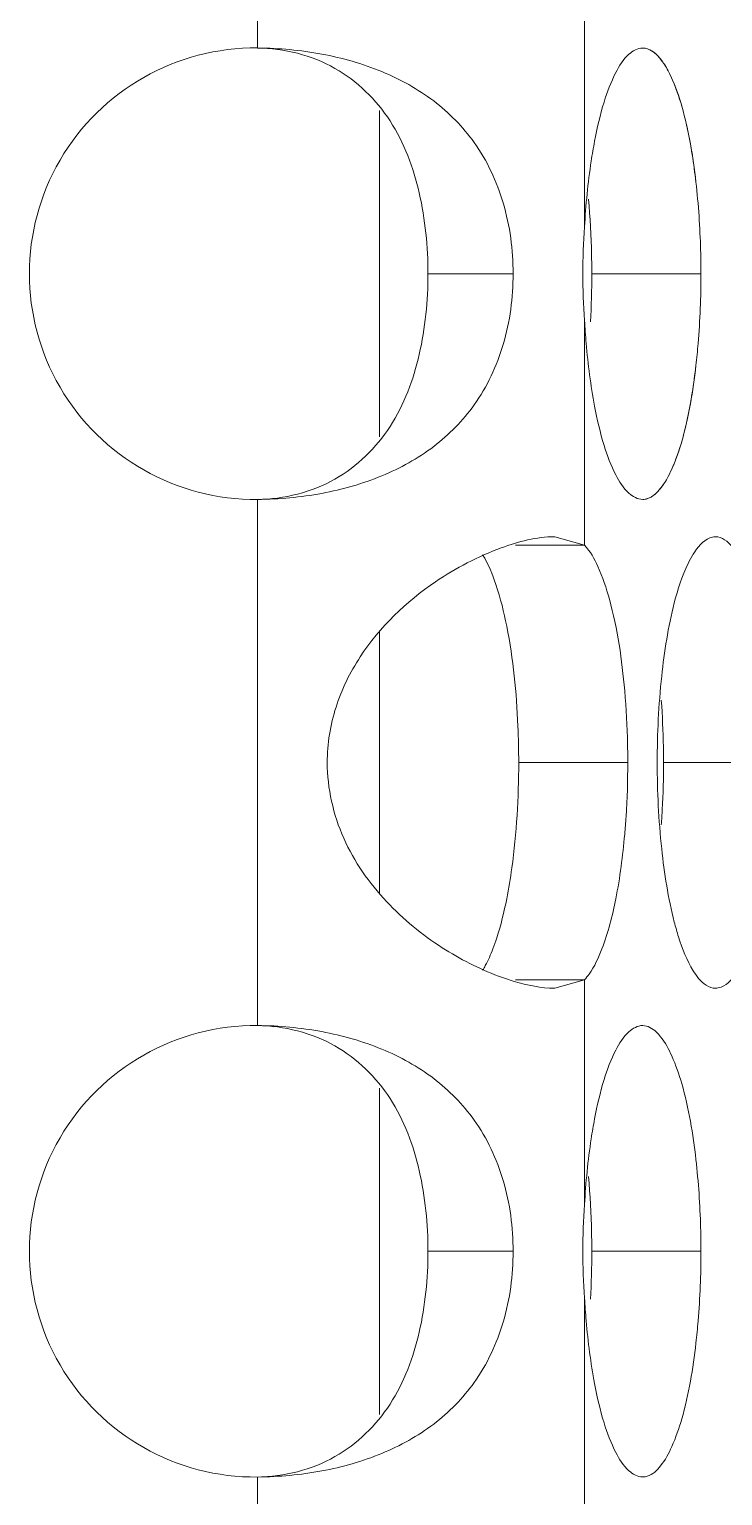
# Model space of a CAD drawing. Header units: millimetres. Extents: x 1177 to 4147, y 93 to 2194.
# Drawn here: x 2888.16 to 2897.37, y 1368.84 to 1388.33 of the extents above; entities that cross this region are included whole.
import ezdxf

# ---------------------------------------------------------------- set-up
doc = ezdxf.new("R2010")
doc.units = ezdxf.units.MM
doc.header["$LTSCALE"] = 0.1
doc.layers.get('0').update_dxf_attribs({"lineweight": 13})
doc.layers.add('标注', color=251, linetype='Continuous', lineweight=9)

msp = doc.modelspace()

# ---------------------------------------------------------------- linework, layer by layer
for p, q in [((2891.191, 1388.077), (2891.191, 1395.068)), ((2891.191, 1388.077), (2891.191, 1395.068)), ((2895.532, 1385.699), (2895.532, 1388.686)), ((2895.532, 1381.47), (2895.532, 1384.456)), ((2891.191, 1375.087), (2891.191, 1382.078)), ((2895.532, 1372.708), (2895.532, 1375.695)), ((2895.532, 1368.479), (2895.532, 1371.466)), ((2891.191, 1362.097), (2891.191, 1369.087))]:
    msp.add_line(p, q)
at = {"layer": '标注'}
for p, q in [((2892.81, 1387.245), (2892.81, 1382.91)), ((2892.81, 1387.245), (2892.81, 1382.91)), ((2893.453, 1385.078), (2894.584, 1385.078)), ((2893.453, 1385.078), (2894.584, 1385.078)), ((2895.628, 1385.078), (2897.078, 1385.078)), ((2895.628, 1385.078), (2897.078, 1385.078)), ((2895.532, 1381.47), (2895.137, 1381.582)), ((2894.616, 1381.47), (2895.532, 1381.47)), ((2892.81, 1380.321), (2892.81, 1376.844)), ((2894.658, 1378.582), (2896.106, 1378.582)), ((2896.581, 1378.582), (2898.032, 1378.582)), ((2894.616, 1375.695), (2895.532, 1375.695)), ((2895.137, 1375.583), (2895.532, 1375.695)), ((2892.81, 1374.255), (2892.81, 1369.92)), ((2893.453, 1372.087), (2894.584, 1372.087)), ((2895.628, 1372.087), (2897.078, 1372.087))]:
    msp.add_line(p, q, dxfattribs=at)
for centre, radius, start, end in [((2891.161, 1385.078), 3, 89.4166, 270.5834), ((2891.161, 1385.078), 3, 89.4166, 270.5834), ((2904.136, 1385.07), 8.627, 175.8208, 179.9495), ((2904.136, 1385.07), 8.627, 175.8208, 179.9495), ((2904.136, 1385.085), 8.627, 180.0505, 184.1792), ((2904.136, 1385.085), 8.627, 180.0505, 184.1792), ((2884.338, 1385.077), 11.29, 356.7614, 0.0035), ((2884.338, 1385.077), 11.29, 356.7614, 0.0035), ((2891.161, 1372.087), 3, 89.4166, 270.5834), ((2904.136, 1372.08), 8.627, 175.8208, 179.9495), ((2904.136, 1372.095), 8.627, 180.0505, 184.1792), ((2884.338, 1372.087), 11.29, 356.7614, 0.0035)]:
    msp.add_arc(centre, radius, start, end, dxfattribs=at)
for points, knots in [([(2894.067, 1386.821), (2893.918, 1387.03), (2893.546, 1387.408), (2892.84, 1387.797), (2892.04, 1388.023), (2891.477, 1388.075), (2891.191, 1388.077)], [0, 0, 0, 0, 0.237278, 0.48061, 0.736199, 1, 1, 1, 1]), ([(2893.453, 1385.078), (2893.453, 1385.437), (2893.385, 1386.143), (2893.02, 1387.14), (2892.252, 1387.897), (2891.545, 1388.073), (2891.191, 1388.077)], [0, 0, 0, 0, 0.257867, 0.504597, 0.746083, 1, 1, 1, 1]), ([(2894.067, 1386.821), (2893.918, 1387.03), (2893.546, 1387.408), (2892.84, 1387.797), (2892.04, 1388.023), (2891.477, 1388.075), (2891.191, 1388.077)], [0, 0, 0, 0, 0.237278, 0.48061, 0.736199, 1, 1, 1, 1]), ([(2893.453, 1385.078), (2893.453, 1385.437), (2893.385, 1386.143), (2893.02, 1387.14), (2892.252, 1387.897), (2891.545, 1388.073), (2891.191, 1388.077)], [0, 0, 0, 0, 0.257867, 0.504597, 0.746083, 1, 1, 1, 1]), ([(2896.304, 1388.077), (2896.237, 1388.077), (2896.078, 1387.984), (2895.918, 1387.719), (2895.77, 1387.325), (2895.699, 1387.013), (2895.666, 1386.837)], [0, 0, 0, 0, 0.138263, 0.343336, 0.632179, 1, 1, 1, 1]), ([(2896.304, 1388.077), (2896.237, 1388.077), (2896.078, 1387.984), (2895.918, 1387.719), (2895.77, 1387.325), (2895.699, 1387.013), (2895.666, 1386.837)], [0, 0, 0, 0, 0.138263, 0.343336, 0.632179, 1, 1, 1, 1]), ([(2897.011, 1386.296), (2896.983, 1386.54), (2896.916, 1386.978), (2896.78, 1387.48), (2896.64, 1387.787), (2896.523, 1387.973), (2896.389, 1388.077), (2896.304, 1388.077)], [0, 0, 0, 0, 0.369087, 0.664261, 0.77961, 0.872651, 1, 1, 1, 1]), ([(2896.542, 1387.929), (2896.525, 1387.952), (2896.463, 1388.023), (2896.37, 1388.077), (2896.304, 1388.077)], [0, 0, 0, 0, 0.303752, 1, 1, 1, 1]), ([(2897.011, 1386.296), (2896.972, 1386.636), (2896.897, 1387.106), (2896.712, 1387.647), (2896.604, 1387.852), (2896.542, 1387.929)], [0, 0, 0, 0, 0.599408, 0.827175, 1, 1, 1, 1]), ([(2894.584, 1385.078), (2894.584, 1385.394), (2894.504, 1386.011), (2894.239, 1386.579), (2894.067, 1386.821)], [0, 0, 0, 0, 0.515812, 1, 1, 1, 1]), ([(2894.584, 1385.078), (2894.584, 1385.394), (2894.504, 1386.011), (2894.239, 1386.579), (2894.067, 1386.821)], [0, 0, 0, 0, 0.515812, 1, 1, 1, 1]), ([(2895.666, 1386.837), (2895.649, 1386.75), (2895.585, 1386.373), (2895.548, 1385.991), (2895.532, 1385.699)], [0, 0, 0, 0, 0.233018, 1, 1, 1, 1]), ([(2895.666, 1386.837), (2895.649, 1386.75), (2895.585, 1386.373), (2895.548, 1385.991), (2895.532, 1385.699)], [0, 0, 0, 0, 0.233018, 1, 1, 1, 1]), ([(2897.078, 1385.078), (2897.078, 1385.182), (2897.072, 1385.589), (2897.045, 1385.996), (2897.011, 1386.296)], [0, 0, 0, 0, 0.256515, 1, 1, 1, 1]), ([(2897.078, 1385.078), (2897.078, 1385.182), (2897.072, 1385.589), (2897.045, 1385.996), (2897.011, 1386.296)], [0, 0, 0, 0, 0.256515, 1, 1, 1, 1]), ([(2895.628, 1385.078), (2895.628, 1385.162), (2895.624, 1385.493), (2895.606, 1385.823), (2895.584, 1386.069)], [0, 0, 0, 0, 0.254236, 1, 1, 1, 1]), ([(2895.628, 1385.078), (2895.628, 1385.162), (2895.624, 1385.493), (2895.606, 1385.823), (2895.584, 1386.069)], [0, 0, 0, 0, 0.254236, 1, 1, 1, 1]), ([(2891.191, 1382.078), (2891.545, 1382.082), (2892.252, 1382.258), (2893.02, 1383.015), (2893.385, 1384.012), (2893.453, 1384.718), (2893.453, 1385.078)], [0, 0, 0, 0, 0.253917, 0.495403, 0.742133, 1, 1, 1, 1]), ([(2891.191, 1382.078), (2891.545, 1382.082), (2892.252, 1382.258), (2893.02, 1383.015), (2893.385, 1384.012), (2893.453, 1384.718), (2893.453, 1385.078)], [0, 0, 0, 0, 0.253917, 0.495403, 0.742133, 1, 1, 1, 1]), ([(2894.067, 1383.334), (2894.239, 1383.576), (2894.504, 1384.144), (2894.584, 1384.761), (2894.584, 1385.078)], [0, 0, 0, 0, 0.484188, 1, 1, 1, 1]), ([(2894.067, 1383.334), (2894.239, 1383.576), (2894.504, 1384.144), (2894.584, 1384.761), (2894.584, 1385.078)], [0, 0, 0, 0, 0.484188, 1, 1, 1, 1]), ([(2897.011, 1383.859), (2897.022, 1383.956), (2897.061, 1384.361), (2897.078, 1384.769), (2897.078, 1385.078)], [0, 0, 0, 0, 0.241125, 1, 1, 1, 1]), ([(2897.011, 1383.859), (2897.022, 1383.956), (2897.061, 1384.361), (2897.078, 1384.769), (2897.078, 1385.078)], [0, 0, 0, 0, 0.241125, 1, 1, 1, 1]), ([(2895.532, 1384.456), (2895.538, 1384.355), (2895.565, 1383.974), (2895.613, 1383.594), (2895.666, 1383.318)], [0, 0, 0, 0, 0.264818, 1, 1, 1, 1]), ([(2895.532, 1384.456), (2895.538, 1384.355), (2895.565, 1383.974), (2895.613, 1383.594), (2895.666, 1383.318)], [0, 0, 0, 0, 0.264818, 1, 1, 1, 1]), ([(2896.304, 1382.078), (2896.389, 1382.078), (2896.523, 1382.182), (2896.64, 1382.368), (2896.78, 1382.675), (2896.916, 1383.177), (2896.983, 1383.615), (2897.011, 1383.859)], [0, 0, 0, 0, 0.127349, 0.22039, 0.335739, 0.630913, 1, 1, 1, 1]), ([(2896.542, 1382.226), (2896.604, 1382.303), (2896.712, 1382.508), (2896.897, 1383.049), (2896.972, 1383.519), (2897.011, 1383.859)], [0, 0, 0, 0, 0.172825, 0.400592, 1, 1, 1, 1]), ([(2891.191, 1382.078), (2891.477, 1382.08), (2892.04, 1382.132), (2892.84, 1382.358), (2893.546, 1382.747), (2893.918, 1383.125), (2894.067, 1383.334)], [0, 0, 0, 0, 0.263801, 0.51939, 0.762722, 1, 1, 1, 1]), ([(2891.191, 1382.078), (2891.477, 1382.08), (2892.04, 1382.132), (2892.84, 1382.358), (2893.546, 1382.747), (2893.918, 1383.125), (2894.067, 1383.334)], [0, 0, 0, 0, 0.263801, 0.51939, 0.762722, 1, 1, 1, 1]), ([(2895.666, 1383.318), (2895.699, 1383.142), (2895.77, 1382.83), (2895.918, 1382.437), (2896.078, 1382.172), (2896.237, 1382.078), (2896.304, 1382.078)], [0, 0, 0, 0, 0.367821, 0.656664, 0.861737, 1, 1, 1, 1]), ([(2895.666, 1383.318), (2895.699, 1383.142), (2895.77, 1382.83), (2895.918, 1382.437), (2896.078, 1382.172), (2896.237, 1382.078), (2896.304, 1382.078)], [0, 0, 0, 0, 0.367821, 0.656664, 0.861737, 1, 1, 1, 1]), ([(2896.304, 1382.078), (2896.325, 1382.078), (2896.421, 1382.094), (2896.496, 1382.167), (2896.542, 1382.226)], [0, 0, 0, 0, 0.213946, 1, 1, 1, 1]), ([(2895.137, 1381.582), (2894.895, 1381.582), (2894.332, 1381.432), (2893.824, 1381.168), (2893.553, 1380.984)], [0, 0, 0, 0, 0.425121, 1, 1, 1, 1]), ([(2897.27, 1381.582), (2897.244, 1381.582), (2897.116, 1381.553), (2897.03, 1381.438), (2896.976, 1381.351)], [0, 0, 0, 0, 0.199148, 1, 1, 1, 1]), ([(2897.563, 1381.351), (2897.541, 1381.385), (2897.472, 1381.488), (2897.356, 1381.582), (2897.27, 1381.582)], [0, 0, 0, 0, 0.321082, 1, 1, 1, 1]), ([(2894.499, 1380.393), (2894.462, 1380.58), (2894.382, 1380.906), (2894.255, 1381.22), (2894.179, 1381.343)], [0, 0, 0, 0, 0.568754, 1, 1, 1, 1]), ([(2896.065, 1379.536), (2896.029, 1379.946), (2895.951, 1380.511), (2895.738, 1381.152), (2895.608, 1381.389), (2895.532, 1381.47)], [0, 0, 0, 0, 0.608781, 0.835781, 1, 1, 1, 1]), ([(2896.976, 1381.351), (2896.95, 1381.31), (2896.841, 1381.105), (2896.77, 1380.881), (2896.724, 1380.703)], [0, 0, 0, 0, 0.20579, 1, 1, 1, 1]), ([(2893.553, 1380.984), (2893.164, 1380.719), (2892.628, 1380.206), (2892.197, 1379.33), (2892.116, 1378.831), (2892.116, 1378.582)], [0, 0, 0, 0, 0.48685, 0.742674, 1, 1, 1, 1]), ([(2896.724, 1380.703), (2896.642, 1380.384), (2896.533, 1379.677), (2896.497, 1378.965), (2896.497, 1378.582)], [0, 0, 0, 0, 0.462348, 1, 1, 1, 1]), ([(2894.658, 1378.582), (2894.658, 1378.744), (2894.644, 1379.35), (2894.586, 1379.956), (2894.499, 1380.393)], [0, 0, 0, 0, 0.265985, 1, 1, 1, 1]), ([(2896.106, 1378.582), (2896.106, 1378.663), (2896.103, 1378.982), (2896.086, 1379.3), (2896.065, 1379.536)], [0, 0, 0, 0, 0.253876, 1, 1, 1, 1]), ([(2896.581, 1378.582), (2896.581, 1378.652), (2896.578, 1378.928), (2896.566, 1379.203), (2896.551, 1379.409)], [0, 0, 0, 0, 0.252958, 1, 1, 1, 1]), ([(2892.116, 1378.582), (2892.116, 1378.239), (2892.273, 1377.549), (2892.859, 1376.715), (2893.591, 1376.117), (2894.129, 1375.842), (2894.391, 1375.744)], [0, 0, 0, 0, 0.268228, 0.532568, 0.782157, 1, 1, 1, 1]), ([(2894.499, 1376.772), (2894.526, 1376.907), (2894.623, 1377.506), (2894.658, 1378.114), (2894.658, 1378.582)], [0, 0, 0, 0, 0.228138, 1, 1, 1, 1]), ([(2896.065, 1377.628), (2896.072, 1377.706), (2896.096, 1378.023), (2896.106, 1378.342), (2896.106, 1378.582)], [0, 0, 0, 0, 0.244708, 1, 1, 1, 1]), ([(2896.497, 1378.582), (2896.497, 1378.199), (2896.533, 1377.487), (2896.642, 1376.781), (2896.724, 1376.462)], [0, 0, 0, 0, 0.537652, 1, 1, 1, 1]), ([(2896.551, 1377.756), (2896.556, 1377.824), (2896.573, 1378.099), (2896.581, 1378.374), (2896.581, 1378.582)], [0, 0, 0, 0, 0.246013, 1, 1, 1, 1]), ([(2895.763, 1376.106), (2895.846, 1376.321), (2895.973, 1376.827), (2896.04, 1377.341), (2896.065, 1377.628)], [0, 0, 0, 0, 0.444382, 1, 1, 1, 1]), ([(2894.315, 1376.106), (2894.334, 1376.154), (2894.41, 1376.371), (2894.464, 1376.596), (2894.499, 1376.772)], [0, 0, 0, 0, 0.222237, 1, 1, 1, 1]), ([(2896.724, 1376.462), (2896.741, 1376.396), (2896.805, 1376.173), (2896.889, 1375.953), (2896.976, 1375.814)], [0, 0, 0, 0, 0.294324, 1, 1, 1, 1]), ([(2894.179, 1375.822), (2894.192, 1375.842), (2894.244, 1375.933), (2894.286, 1376.03), (2894.315, 1376.106)], [0, 0, 0, 0, 0.224904, 1, 1, 1, 1]), ([(2895.532, 1375.695), (2895.554, 1375.719), (2895.652, 1375.843), (2895.718, 1375.989), (2895.763, 1376.106)], [0, 0, 0, 0, 0.205277, 1, 1, 1, 1]), ([(2894.391, 1375.744), (2894.459, 1375.718), (2894.701, 1375.637), (2894.955, 1375.583), (2895.137, 1375.583)], [0, 0, 0, 0, 0.288359, 1, 1, 1, 1]), ([(2896.976, 1375.814), (2896.997, 1375.779), (2897.067, 1375.677), (2897.184, 1375.582), (2897.27, 1375.582)], [0, 0, 0, 0, 0.321073, 1, 1, 1, 1]), ([(2897.27, 1375.582), (2897.295, 1375.582), (2897.424, 1375.611), (2897.509, 1375.727), (2897.563, 1375.814)], [0, 0, 0, 0, 0.199481, 1, 1, 1, 1]), ([(2894.067, 1373.831), (2893.918, 1374.04), (2893.546, 1374.418), (2892.84, 1374.807), (2892.04, 1375.033), (2891.477, 1375.085), (2891.191, 1375.087)], [0, 0, 0, 0, 0.237278, 0.48061, 0.736199, 1, 1, 1, 1]), ([(2893.453, 1372.087), (2893.453, 1372.447), (2893.385, 1373.153), (2893.02, 1374.15), (2892.252, 1374.906), (2891.545, 1375.083), (2891.191, 1375.087)], [0, 0, 0, 0, 0.257867, 0.504597, 0.746083, 1, 1, 1, 1]), ([(2896.304, 1375.087), (2896.237, 1375.087), (2896.078, 1374.993), (2895.918, 1374.728), (2895.77, 1374.334), (2895.699, 1374.022), (2895.666, 1373.847)], [0, 0, 0, 0, 0.138263, 0.343336, 0.632179, 1, 1, 1, 1]), ([(2896.542, 1374.939), (2896.525, 1374.961), (2896.463, 1375.032), (2896.37, 1375.087), (2896.304, 1375.087)], [0, 0, 0, 0, 0.303752, 1, 1, 1, 1]), ([(2897.011, 1373.306), (2896.972, 1373.646), (2896.897, 1374.116), (2896.712, 1374.657), (2896.604, 1374.861), (2896.542, 1374.939)], [0, 0, 0, 0, 0.599408, 0.827175, 1, 1, 1, 1]), ([(2894.584, 1372.087), (2894.584, 1372.404), (2894.504, 1373.021), (2894.239, 1373.589), (2894.067, 1373.831)], [0, 0, 0, 0, 0.515812, 1, 1, 1, 1]), ([(2895.666, 1373.847), (2895.649, 1373.759), (2895.585, 1373.382), (2895.548, 1373.001), (2895.532, 1372.708)], [0, 0, 0, 0, 0.233018, 1, 1, 1, 1]), ([(2897.078, 1372.087), (2897.078, 1372.192), (2897.072, 1372.599), (2897.045, 1373.005), (2897.011, 1373.306)], [0, 0, 0, 0, 0.256515, 1, 1, 1, 1]), ([(2895.628, 1372.087), (2895.628, 1372.171), (2895.624, 1372.502), (2895.606, 1372.833), (2895.584, 1373.079)], [0, 0, 0, 0, 0.254236, 1, 1, 1, 1]), ([(2891.191, 1369.087), (2891.545, 1369.092), (2892.252, 1369.268), (2893.02, 1370.024), (2893.385, 1371.022), (2893.453, 1371.727), (2893.453, 1372.087)], [0, 0, 0, 0, 0.253917, 0.495403, 0.742133, 1, 1, 1, 1]), ([(2894.067, 1370.344), (2894.239, 1370.586), (2894.504, 1371.153), (2894.584, 1371.771), (2894.584, 1372.087)], [0, 0, 0, 0, 0.484188, 1, 1, 1, 1]), ([(2897.011, 1370.868), (2897.022, 1370.966), (2897.061, 1371.371), (2897.078, 1371.778), (2897.078, 1372.087)], [0, 0, 0, 0, 0.241125, 1, 1, 1, 1]), ([(2895.532, 1371.466), (2895.538, 1371.365), (2895.565, 1370.984), (2895.613, 1370.604), (2895.666, 1370.328)], [0, 0, 0, 0, 0.264818, 1, 1, 1, 1]), ([(2896.542, 1369.236), (2896.604, 1369.313), (2896.712, 1369.517), (2896.897, 1370.058), (2896.972, 1370.528), (2897.011, 1370.868)], [0, 0, 0, 0, 0.172825, 0.400592, 1, 1, 1, 1]), ([(2891.191, 1369.087), (2891.477, 1369.09), (2892.04, 1369.141), (2892.84, 1369.367), (2893.546, 1369.756), (2893.918, 1370.134), (2894.067, 1370.344)], [0, 0, 0, 0, 0.263801, 0.51939, 0.762722, 1, 1, 1, 1]), ([(2895.666, 1370.328), (2895.699, 1370.152), (2895.77, 1369.84), (2895.918, 1369.446), (2896.078, 1369.181), (2896.237, 1369.088), (2896.304, 1369.088)], [0, 0, 0, 0, 0.367821, 0.656664, 0.861737, 1, 1, 1, 1]), ([(2896.304, 1369.088), (2896.325, 1369.088), (2896.421, 1369.103), (2896.496, 1369.177), (2896.542, 1369.236)], [0, 0, 0, 0, 0.213946, 1, 1, 1, 1])]:
    msp.add_open_spline(points, degree=3, knots=knots, dxfattribs=at)

doc.saveas('drawing.dxf')
